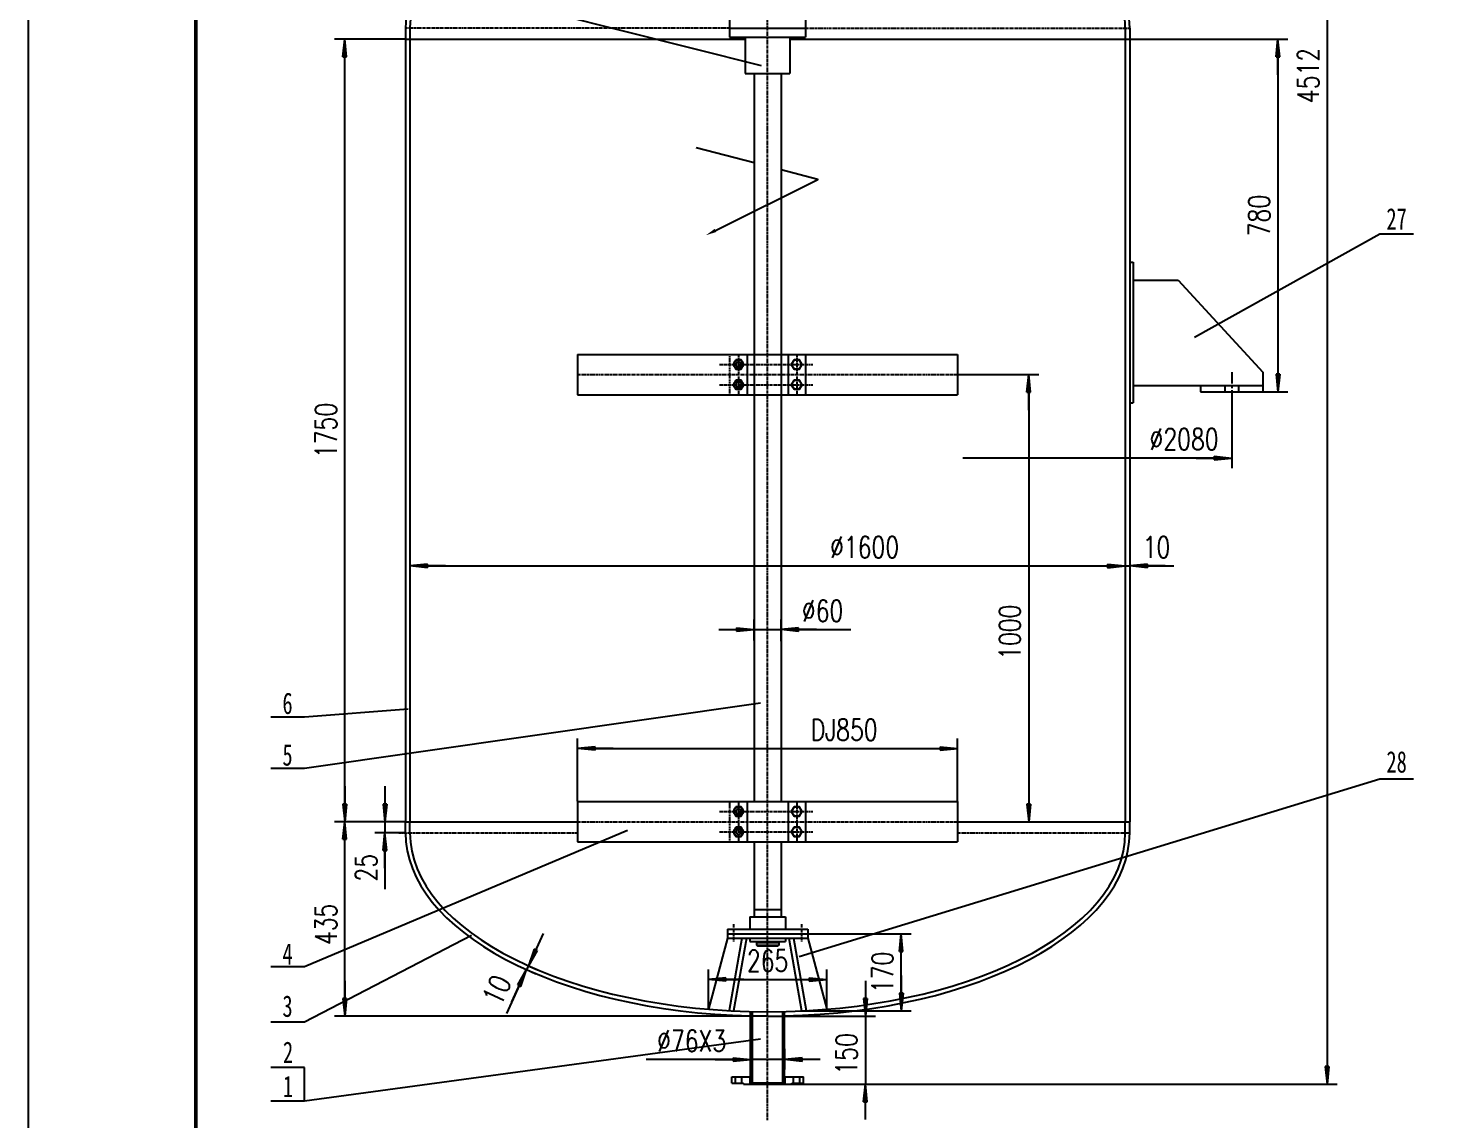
# Model space of a CAD drawing. Header units: millimetres. Extents: x 0 to 6300, y 0 to 8910.
# Drawn here: x 0 to 3145, y 3989 to 6431 of the extents above; entities that cross this region are included whole.
import ezdxf
from ezdxf.enums import TextEntityAlignment as Align

# ---------------------------------------------------------------- set-up
doc = ezdxf.new("R2010")
doc.units = ezdxf.units.MM
doc.header["$LTSCALE"] = 0.2
doc.linetypes.add('CENTER', pattern=[50.8, 31.75, -6.35, 6.35, -6.35])
doc.linetypes.add('DASHED', pattern=[19.05, 12.7, -6.35])
for name, color, linetype in [('1', 2, 'Continuous'), ('Layer1', 1, 'CENTER'), ('Layer3', 5, 'Continuous')]:
    doc.layers.add(name, color=color, linetype=linetype)
doc.layers.add('粗实线', color=1, linetype='Continuous', lineweight=50)
doc.styles.add('HZ', font='txt.shx', dxfattribs={"width": 0.75, "bigfont": 'gbcbig.shx'})
doc.dimstyles.new('STANDARD$0', dxfattribs={"dimscale": 15, "dimtxt": 3.2, "dimasz": 0.7, "dimexe": 1.5, "dimexo": 0.05, "dimgap": 1.2, "dimtad": 1, "dimtoh": 1, "dimdec": 0, "dimdsep": 46, "dimtxsty": 'HZ', "dimcen": 0, "dimclrd": 2, "dimclre": 2, "dimclrt": 2, "dimadec": 0, "dimazin": 0, "dimtfac": 1.6, "dimtdec": 0, "dimtmove": 0, "dimatfit": 0, "dimfxl": 0, "dimarcsym": 0})

# ---------------------------------------------------------------- blocks, each defined once
blk = doc.blocks.new('JT')
at = {"layer": '1'}
for p, q in [((-7.55, 0), (0, 0)), ((-3.75, 0.38), (0, 0)), ((-3.75, 0.38), (-3.75, -0.37)), ((-3.75, -0.37), (0, 0))]:
    blk.add_line(p, q, dxfattribs=at)
blk = doc.blocks.new('*D4')
at = {"layer": 'Defpoints', "color": 0}
for p in [(2079.2, 4819.9), (1229.2, 4701.3), (2079.2, 4701.3)]:
    blk.add_point(p, dxfattribs=at)
at = {"layer": 'Layer3', "color": 2, "lineweight": -2}
for p, q in [((1229.2, 4702.1), (1229.2, 4842.4)), ((1239.7, 4819.9), (2068.7, 4819.9)), ((2079.2, 4702.1), (2079.2, 4842.4))]:
    blk.add_line(p, q, dxfattribs=at)
at = {"layer": 'Layer3', "color": 2, "lineweight": -2, "xscale": 10.5, "yscale": 10.5, "zscale": 10.5, "rotation": 180}
blk.add_blockref('JT', (1229.2, 4819.9), dxfattribs=at)
at = {"layer": 'Layer3', "color": 2, "lineweight": -2, "xscale": 10.5, "yscale": 10.5, "zscale": 10.5}
blk.add_blockref('JT', (2079.2, 4819.9), dxfattribs=at)
at = {"layer": 'Layer3', "color": 2, "insert": (1825.3, 4861.9), "char_height": 48, "attachment_point": 5, "style": 'HZ'}
blk.add_mtext('DJ850', dxfattribs=at)
blk = doc.blocks.new('*D5')
at = {"layer": 'Defpoints', "color": 0}
for p in [(708.2, 6406.3), (844.2, 6406.3), (844.2, 4656.3)]:
    blk.add_point(p, dxfattribs=at)
at = {"layer": 'Layer3', "color": 2, "lineweight": -2}
for p, q in [((843.4, 6406.3), (685.7, 6406.3)), ((708.2, 4666.8), (708.2, 6395.8)), ((843.4, 4656.3), (685.7, 4656.3))]:
    blk.add_line(p, q, dxfattribs=at)
at = {"layer": 'Layer3', "color": 2, "lineweight": -2, "xscale": 10.5, "yscale": 10.5, "zscale": 10.5}
for p, rotation in [((708.2, 6406.3), 90), ((708.2, 4656.3), 270)]:
    blk.add_blockref('JT', p, dxfattribs=dict(at, rotation=rotation))
at = {"layer": 'Layer3', "color": 2, "insert": (666.2, 5531.3), "char_height": 48, "attachment_point": 5, "rotation": 90, "style": 'HZ'}
blk.add_mtext('1750', dxfattribs=at)
blk = doc.blocks.new('*D6')
at = {"layer": 'Defpoints', "color": 0}
for p in [(2079.2, 5656.3), (2079.2, 4656.3), (2238.2, 4656.3)]:
    blk.add_point(p, dxfattribs=at)
at = {"layer": 'Layer3', "color": 2, "lineweight": -2}
for p, q in [((2079.9, 5656.3), (2260.7, 5656.3)), ((2238.2, 5645.8), (2238.2, 4666.8)), ((2079.9, 4656.3), (2260.7, 4656.3))]:
    blk.add_line(p, q, dxfattribs=at)
at = {"layer": 'Layer3', "color": 2, "lineweight": -2, "xscale": 10.5, "yscale": 10.5, "zscale": 10.5}
for p, rotation in [((2238.2, 5656.3), 90), ((2238.2, 4656.3), 270)]:
    blk.add_blockref('JT', p, dxfattribs=dict(at, rotation=rotation))
at = {"layer": 'Layer3', "color": 2, "insert": (2196.2, 5080.1), "char_height": 48, "attachment_point": 5, "rotation": 90, "style": 'HZ'}
blk.add_mtext('1000', dxfattribs=at)
blk = doc.blocks.new('*D7')
at = {"layer": 'Defpoints', "color": 0}
for p in [(1654.2, 8581.3), (1654.2, 4069.3), (2905.5, 4069.3)]:
    blk.add_point(p, dxfattribs=at)
at = {"layer": 'Layer3', "color": 2, "lineweight": -2}
for p, q in [((1654.9, 8581.3), (2928, 8581.3)), ((2905.5, 8570.8), (2905.5, 4079.8)), ((1654.9, 4069.3), (2928, 4069.3))]:
    blk.add_line(p, q, dxfattribs=at)
at = {"layer": 'Layer3', "color": 2, "lineweight": -2, "xscale": 10.5, "yscale": 10.5, "zscale": 10.5}
for p, rotation in [((2905.5, 8581.3), 90), ((2905.5, 4069.3), 270)]:
    blk.add_blockref('JT', p, dxfattribs=dict(at, rotation=rotation))
at = {"layer": 'Layer3', "color": 2, "insert": (2863.5, 6325.3), "char_height": 48, "attachment_point": 5, "rotation": 90, "style": 'HZ'}
blk.add_mtext('4512', dxfattribs=at)
blk = doc.blocks.new('*D9')
at = {"layer": 'Defpoints', "color": 0}
for p in [(798.2, 4656.3), (844.2, 4656.3), (844.2, 4631.3)]:
    blk.add_point(p, dxfattribs=at)
at = {"layer": 'Layer3', "color": 2, "lineweight": -2}
for p, q in [((843.4, 4656.3), (775.7, 4656.3)), ((798.2, 4666.8), (798.2, 4677.3)), ((798.2, 4656.3), (798.2, 4631.3)), ((843.4, 4631.3), (775.7, 4631.3)), ((798.2, 4620.8), (798.2, 4505.3))]:
    blk.add_line(p, q, dxfattribs=at)
at = {"layer": 'Layer3', "color": 2, "lineweight": -2, "xscale": 10.5, "yscale": 10.5, "zscale": 10.5}
for p, rotation in [((798.2, 4656.3), 270), ((798.2, 4631.3), 90)]:
    blk.add_blockref('JT', p, dxfattribs=dict(at, rotation=rotation))
at = {"layer": 'Layer3', "color": 2, "insert": (756.2, 4553.3), "char_height": 48, "attachment_point": 5, "rotation": 90, "style": 'HZ'}
blk.add_mtext('25', dxfattribs=at)
blk = doc.blocks.new('*D10')
at = {"layer": 'Defpoints', "color": 0}
for p in [(708.2, 4656.3), (844.2, 4656.3), (1654.2, 4221.3)]:
    blk.add_point(p, dxfattribs=at)
at = {"layer": 'Layer3', "color": 2, "lineweight": -2}
for p, q in [((843.4, 4656.3), (685.7, 4656.3)), ((708.2, 4231.8), (708.2, 4645.8)), ((1653.4, 4221.3), (685.7, 4221.3))]:
    blk.add_line(p, q, dxfattribs=at)
at = {"layer": 'Layer3', "color": 2, "lineweight": -2, "xscale": 10.5, "yscale": 10.5, "zscale": 10.5}
for p, rotation in [((708.2, 4656.3), 90), ((708.2, 4221.3), 270)]:
    blk.add_blockref('JT', p, dxfattribs=dict(at, rotation=rotation))
at = {"layer": 'Layer3', "color": 2, "insert": (666.2, 4426.6), "char_height": 48, "attachment_point": 5, "rotation": 90, "style": 'HZ'}
blk.add_mtext('435', dxfattribs=at)
blk = doc.blocks.new('*D11')
at = {"layer": 'Defpoints', "color": 0}
for p in [(1616.2, 4149), (1692.2, 4148.6), (1692.2, 4124.2)]:
    blk.add_point(p, dxfattribs=at)
at = {"layer": 'Layer3', "color": 2, "lineweight": -2}
for p, q in [((1605.7, 4124.2), (1382.2, 4124.2)), ((1616.2, 4148.3), (1616.2, 4101.7)), ((1692.2, 4124.2), (1616.2, 4124.2)), ((1692.2, 4147.9), (1692.2, 4101.7)), ((1702.7, 4124.2), (1713.2, 4124.2))]:
    blk.add_line(p, q, dxfattribs=at)
at = {"layer": 'Layer3', "color": 2, "lineweight": -2, "xscale": 10.5, "yscale": 10.5, "zscale": 10.5}
blk.add_blockref('JT', (1616.2, 4124.2), dxfattribs=at)
at = {"layer": 'Layer3', "color": 2, "lineweight": -2, "xscale": 10.5, "yscale": 10.5, "zscale": 10.5, "rotation": 180}
blk.add_blockref('JT', (1692.2, 4124.2), dxfattribs=at)
at = {"layer": 'Layer3', "color": 2, "insert": (1484.2, 4166.2), "char_height": 48, "attachment_point": 5, "style": 'HZ'}
blk.add_mtext('%%c76X3', dxfattribs=at)
blk = doc.blocks.new('*D12')
at = {"layer": 'Defpoints', "color": 0}
for p in [(1112.6, 4326.5), (1116.6, 4335.1), (1119, 4334)]:
    blk.add_point(p, dxfattribs=at)
at = {"layer": 'Layer3', "color": 2, "lineweight": -2}
for p, q in [((1123.3, 4343.6), (1127.7, 4353.2)), ((1110.7, 4315.8), (1070.4, 4227)), ((1113.3, 4326.1), (1135.5, 4316.1)), ((1119, 4334), (1115, 4325.4)), ((1117.2, 4334.8), (1139.5, 4324.7))]:
    blk.add_line(p, q, dxfattribs=at)
at = {"layer": 'Layer3', "color": 2, "lineweight": -2, "xscale": 10.5, "yscale": 10.5, "zscale": 10.5}
for p, rotation in [((1119, 4334), 245.5947887666773), ((1115, 4325.4), 65.59478876667731)]:
    blk.add_blockref('JT', p, dxfattribs=dict(at, rotation=rotation))
at = {"layer": 'Layer3', "color": 2, "insert": (1048.3, 4279.9), "char_height": 48, "attachment_point": 5, "rotation": 65.5948, "style": 'HZ'}
blk.add_mtext('10', dxfattribs=at)
blk = doc.blocks.new('*D13')
at = {"layer": 'Defpoints', "color": 0}
for p in [(1654.2, 4221.3), (1654.2, 4069.3), (1872.8, 4069.3)]:
    blk.add_point(p, dxfattribs=at)
at = {"layer": 'Layer3', "color": 2, "lineweight": -2}
for p, q in [((1654.9, 4221.3), (1895.3, 4221.3)), ((1872.8, 4231.8), (1872.8, 4242.3)), ((1872.8, 4221.3), (1872.8, 4069.3)), ((1654.9, 4069.3), (1895.3, 4069.3)), ((1872.8, 4058.8), (1872.8, 4048.3))]:
    blk.add_line(p, q, dxfattribs=at)
at = {"layer": 'Layer3', "color": 2, "lineweight": -2, "xscale": 10.5, "yscale": 10.5, "zscale": 10.5}
for p, rotation in [((1872.8, 4221.3), 270), ((1872.8, 4069.3), 90)]:
    blk.add_blockref('JT', p, dxfattribs=dict(at, rotation=rotation))
at = {"layer": 'Layer3', "color": 2, "insert": (1830.8, 4136.8), "char_height": 48, "attachment_point": 5, "rotation": 90, "style": 'HZ'}
blk.add_mtext('150', dxfattribs=at)
blk = doc.blocks.new('*D14')
at = {"layer": 'Defpoints', "color": 0}
for p in [(1786.7, 4303.3), (1521.7, 4236.9), (1786.7, 4236.9)]:
    blk.add_point(p, dxfattribs=at)
at = {"layer": 'Layer3', "color": 2, "lineweight": -2}
for p, q in [((1521.7, 4237.6), (1521.7, 4325.8)), ((1786.7, 4237.6), (1786.7, 4325.8)), ((1532.2, 4303.3), (1776.2, 4303.3))]:
    blk.add_line(p, q, dxfattribs=at)
at = {"layer": 'Layer3', "color": 2, "lineweight": -2, "xscale": 10.5, "yscale": 10.5, "zscale": 10.5, "rotation": 180}
blk.add_blockref('JT', (1521.7, 4303.3), dxfattribs=at)
at = {"layer": 'Layer3', "color": 2, "lineweight": -2, "xscale": 10.5, "yscale": 10.5, "zscale": 10.5}
blk.add_blockref('JT', (1786.7, 4303.3), dxfattribs=at)
at = {"layer": 'Layer3', "color": 2, "insert": (1654.2, 4345.3), "char_height": 48, "attachment_point": 5, "style": 'HZ'}
blk.add_mtext('265', dxfattribs=at)
blk = doc.blocks.new('*D15')
at = {"layer": 'Defpoints', "color": 0}
for p in [(1744.2, 4405.5), (1953.1, 4405.5), (1730.3, 4233.2)]:
    blk.add_point(p, dxfattribs=at)
at = {"layer": 'Layer3', "color": 2, "lineweight": -2}
for p, q in [((1744.9, 4405.5), (1975.6, 4405.5)), ((1953.1, 4243.7), (1953.1, 4395)), ((1731, 4233.2), (1975.6, 4233.2))]:
    blk.add_line(p, q, dxfattribs=at)
at = {"layer": 'Layer3', "color": 2, "lineweight": -2, "xscale": 10.5, "yscale": 10.5, "zscale": 10.5}
for p, rotation in [((1953.1, 4405.5), 90), ((1953.1, 4233.2), 270)]:
    blk.add_blockref('JT', p, dxfattribs=dict(at, rotation=rotation))
at = {"layer": 'Layer3', "color": 2, "insert": (1911.1, 4319.3), "char_height": 48, "attachment_point": 5, "rotation": 90, "style": 'HZ'}
blk.add_mtext('170', dxfattribs=at)
blk = doc.blocks.new('*D17')
at = {"layer": 'Defpoints', "color": 0}
for p in [(2464.2, 6406.3), (2762.2, 5617.9), (2795.7, 5617.9)]:
    blk.add_point(p, dxfattribs=at)
at = {"layer": 'Layer3', "color": 2, "lineweight": -2}
for p, q in [((2464.9, 6406.3), (2818.2, 6406.3)), ((2795.7, 6395.8), (2795.7, 5628.4)), ((2762.9, 5617.9), (2818.2, 5617.9))]:
    blk.add_line(p, q, dxfattribs=at)
at = {"layer": 'Layer3', "color": 2, "lineweight": -2, "xscale": 10.5, "yscale": 10.5, "zscale": 10.5}
for p, rotation in [((2795.7, 6406.3), 90), ((2795.7, 5617.9), 270)]:
    blk.add_blockref('JT', p, dxfattribs=dict(at, rotation=rotation))
at = {"layer": 'Layer3', "color": 2, "insert": (2753.7, 6012.1), "char_height": 48, "attachment_point": 5, "rotation": 90, "style": 'HZ'}
blk.add_mtext('780', dxfattribs=at)
blk = doc.blocks.new('*D18')
at = {"layer": 'Defpoints', "color": 0}
for p in [(854.2, 5293.9), (2454.2, 5275.7), (2454.2, 5228.2)]:
    blk.add_point(p, dxfattribs=at)
at = {"layer": 'Layer3', "color": 2, "lineweight": -2}
for p, q in [((854.2, 5293.2), (854.2, 5205.7)), ((2454.2, 5274.9), (2454.2, 5205.7)), ((864.7, 5228.2), (2443.7, 5228.2))]:
    blk.add_line(p, q, dxfattribs=at)
at = {"layer": 'Layer3', "color": 2, "lineweight": -2, "xscale": 10.5, "yscale": 10.5, "zscale": 10.5, "rotation": 180}
blk.add_blockref('JT', (854.2, 5228.2), dxfattribs=at)
at = {"layer": 'Layer3', "color": 2, "lineweight": -2, "xscale": 10.5, "yscale": 10.5, "zscale": 10.5}
blk.add_blockref('JT', (2454.2, 5228.2), dxfattribs=at)
at = {"layer": 'Layer3', "color": 2, "insert": (1871.1, 5270.2), "char_height": 48, "attachment_point": 5, "style": 'HZ'}
blk.add_mtext('%%C1600', dxfattribs=at)
blk = doc.blocks.new('*D19')
at = {"layer": 'Defpoints', "color": 0}
for p in [(1684.2, 5086), (1624.2, 5061.1), (1684.2, 5059.2)]:
    blk.add_point(p, dxfattribs=at)
at = {"layer": 'Layer3', "color": 2, "lineweight": -2}
for p, q in [((1624.2, 5061.9), (1624.2, 5108.5)), ((1684.2, 5059.9), (1684.2, 5108.5)), ((1613.7, 5086), (1603.2, 5086)), ((1624.2, 5086), (1684.2, 5086)), ((1694.7, 5086), (1840.2, 5086))]:
    blk.add_line(p, q, dxfattribs=at)
at = {"layer": 'Layer3', "color": 2, "lineweight": -2, "xscale": 10.5, "yscale": 10.5, "zscale": 10.5}
blk.add_blockref('JT', (1624.2, 5086), dxfattribs=at)
at = {"layer": 'Layer3', "color": 2, "lineweight": -2, "xscale": 10.5, "yscale": 10.5, "zscale": 10.5, "rotation": 180}
blk.add_blockref('JT', (1684.2, 5086), dxfattribs=at)
at = {"layer": 'Layer3', "color": 2, "insert": (1777.2, 5128), "char_height": 48, "attachment_point": 5, "style": 'HZ'}
blk.add_mtext('%%C60', dxfattribs=at)
blk = doc.blocks.new('*D20')
at = {"layer": 'Defpoints', "color": 0}
for p in [(2454.2, 5255.1), (2464.2, 5254.6), (2464.2, 5228.2)]:
    blk.add_point(p, dxfattribs=at)
at = {"layer": 'Layer3', "color": 2, "lineweight": -2}
for p, q in [((2454.2, 5254.4), (2454.2, 5205.7)), ((2464.2, 5253.9), (2464.2, 5205.7)), ((2443.7, 5228.2), (2433.2, 5228.2)), ((2454.2, 5228.2), (2464.2, 5228.2)), ((2474.7, 5228.2), (2563.2, 5228.2))]:
    blk.add_line(p, q, dxfattribs=at)
at = {"layer": 'Layer3', "color": 2, "lineweight": -2, "xscale": 10.5, "yscale": 10.5, "zscale": 10.5}
blk.add_blockref('JT', (2454.2, 5228.2), dxfattribs=at)
at = {"layer": 'Layer3', "color": 2, "lineweight": -2, "xscale": 10.5, "yscale": 10.5, "zscale": 10.5, "rotation": 180}
blk.add_blockref('JT', (2464.2, 5228.2), dxfattribs=at)
at = {"layer": 'Layer3', "color": 2, "insert": (2524.2, 5270.2), "char_height": 48, "attachment_point": 5, "style": 'HZ'}
blk.add_mtext('10', dxfattribs=at)

msp = doc.modelspace()

# ---------------------------------------------------------------- linework, layer by layer
for p, q in [((1569.2, 6451.3), (1569.2, 6411.3)), ((1739.2, 6451.3), (1739.2, 6411.3)), ((844.2, 6431.3), (844.2, 4656.3)), ((854.2, 6431.3), (854.2, 4656.3)), ((1569.2, 6431.3), (1739.2, 6431.3)), ((2454.2, 6431.3), (2454.2, 4656.3)), ((2464.2, 6431.3), (2464.2, 4656.3)), ((844.2, 6406.3), (1604.2, 6406.3)), ((1569.2, 6411.3), (1739.2, 6411.3)), ((1604.2, 6411.3), (1604.2, 6329.8)), ((1704.2, 6411.3), (1704.2, 6329.8)), ((1704.2, 6406.3), (2464.2, 6406.3)), ((1604.2, 6329.8), (1704.2, 6329.8)), ((1624.2, 6329.8), (1624.2, 4701.3)), ((1684.2, 6329.8), (1684.2, 4701.3)), ((1229.2, 5701.3), (2079.2, 5701.3)), ((1229.2, 5701.3), (1229.2, 5611.3)), ((1608.2, 5701.3), (1608.2, 5611.3)), ((1700.2, 5701.3), (1700.2, 5611.3)), ((1739.2, 5701.3), (1739.2, 5611.3)), ((2079.2, 5701.3), (2079.2, 5611.3)), ((1229.2, 5611.3), (2079.2, 5611.3)), ((1229.2, 4701.3), (2079.2, 4701.3)), ((1229.2, 4701.3), (1229.2, 4611.3)), ((1608.2, 4701.3), (1608.2, 4611.3)), ((1700.2, 4701.3), (1700.2, 4611.3)), ((1739.2, 4701.3), (1739.2, 4611.3)), ((2079.2, 4701.3), (2079.2, 4611.3)), ((844.2, 4656.3), (1229.2, 4656.3)), ((844.2, 4631.3), (844.2, 4656.3)), ((854.2, 4631.3), (854.2, 4656.3)), ((2079.2, 4656.3), (2464.2, 4656.3)), ((2454.2, 4631.3), (2454.2, 4656.3)), ((2464.2, 4631.3), (2464.2, 4656.3)), ((1229.2, 4611.3), (2079.2, 4611.3)), ((1624.2, 4611.3), (1624.2, 4443.2)), ((1684.2, 4611.3), (1684.2, 4443.2)), ((1614.2, 4443.2), (1614.2, 4415.5)), ((1614.2, 4443.2), (1694.2, 4443.2)), ((1624.2, 4460.2), (1684.2, 4460.2)), ((1694.2, 4443.2), (1694.2, 4415.5)), ((1564.2, 4415.5), (1564.2, 4395.5)), ((1564.2, 4415.5), (1744.2, 4415.5)), ((1564.2, 4405.5), (1744.2, 4405.5)), ((1744.2, 4415.5), (1744.2, 4395.5)), ((1564.2, 4395.5), (1521.7, 4236.9)), ((1564.2, 4395.5), (1744.2, 4395.5)), ((1596.5, 4395.5), (1568, 4233.7)), ((1606.7, 4395.5), (1578.1, 4233.2)), ((1614.2, 4395.5), (1614.2, 4388.2)), ((1614.2, 4388.2), (1694.2, 4388.2)), ((1629.2, 4388.2), (1629.2, 4380.2)), ((1629.2, 4385.7), (1679.2, 4385.7)), ((1629.2, 4380.2), (1631.2, 4378.2)), ((1629.2, 4380.2), (1679.2, 4380.2)), ((1631.2, 4378.2), (1677.2, 4378.2)), ((1679.2, 4380.2), (1677.2, 4378.2)), ((1679.2, 4388.2), (1679.2, 4380.2)), ((1694.2, 4395.5), (1694.2, 4388.2)), ((1701.7, 4395.5), (1730.3, 4233.2)), ((1711.8, 4395.5), (1740.4, 4233.7)), ((1744.2, 4395.5), (1786.7, 4236.9)), ((1616.2, 4072.4), (1616.2, 4231.8)), ((1620.2, 4072.4), (1620.2, 4231.7)), ((1688.2, 4072.4), (1688.2, 4231.7)), ((1692.2, 4072.4), (1692.2, 4231.8)), ((1574.2, 4085.3), (1616.2, 4085.3)), ((1574.2, 4071.3), (1574.2, 4085.3)), ((1574.2, 4071.3), (1600.2, 4071.3)), ((1582.2, 4071.3), (1582.2, 4085.3)), ((1596.2, 4071.3), (1596.2, 4085.3)), ((1600.2, 4069.3), (1600.2, 4071.3)), ((1600.2, 4069.3), (1708.2, 4069.3)), ((1615.2, 4069.3), (1615.2, 4085.3)), ((1616.2, 4072.4), (1692.2, 4072.4)), ((1692.2, 4085.3), (1734.2, 4085.3)), ((1693.2, 4069.3), (1693.2, 4085.3)), ((1708.2, 4069.3), (1708.2, 4071.3)), ((1708.2, 4071.3), (1734.2, 4071.3)), ((1712.2, 4071.3), (1712.2, 4085.3)), ((1726.2, 4071.3), (1726.2, 4085.3)), ((1734.2, 4071.3), (1734.2, 4085.3))]:
    msp.add_line(p, q)
at = {"ltscale": 4}
for p, q in [((2464.2, 5907.9), (2472.2, 5907.9)), ((2472.2, 5907.9), (2472.2, 5592.9)), ((2472.2, 5867.9), (2572.2, 5867.9)), ((2572.2, 5867.9), (2762.2, 5661.9)), ((2762.2, 5661.9), (2762.2, 5617.9)), ((2472.2, 5631.9), (2762.2, 5631.9)), ((2622.2, 5631.9), (2622.2, 5617.9)), ((2677.2, 5631.9), (2677.2, 5617.9)), ((2707.2, 5631.9), (2707.2, 5617.9)), ((2622.2, 5617.9), (2762.2, 5617.9)), ((2464.2, 5592.9), (2472.2, 5592.9))]:
    msp.add_line(p, q, dxfattribs=at)
at = {"linetype": 'DASHED'}
for p, q in [((1569.2, 5701.3), (1569.2, 5611.3)), ((1569.2, 4701.3), (1569.2, 4611.3))]:
    msp.add_line(p, q, dxfattribs=at)
at = {"color": 2, "linetype": 'ByBlock'}
for p, q in [((2692.2, 5617.1), (2692.2, 5447.2)), ((2681.7, 5469.7), (2090.9, 5469.7))]:
    msp.add_line(p, q, dxfattribs=at)
for points in [[(0, 0), (6300, 0), (6300, 8910), (0, 8910)], [(1583.2, 5689.2), (1577.2, 5678.8), (1583.2, 5668.5), (1595.2, 5668.5), (1601.2, 5678.8), (1595.2, 5689.2)], [(1713.2, 5689.2), (1707.2, 5678.8), (1713.2, 5668.5), (1725.2, 5668.5), (1731.2, 5678.8), (1725.2, 5689.2)], [(1583.2, 5644.2), (1577.2, 5633.8), (1583.2, 5623.5), (1595.2, 5623.5), (1601.2, 5633.8), (1595.2, 5644.2)], [(1713.2, 5644.2), (1707.2, 5633.8), (1713.2, 5623.5), (1725.2, 5623.5), (1731.2, 5633.8), (1725.2, 5644.2)], [(1583.2, 4689.2), (1577.2, 4678.8), (1583.2, 4668.5), (1595.2, 4668.5), (1601.2, 4678.8), (1595.2, 4689.2)], [(1713.2, 4689.2), (1707.2, 4678.8), (1713.2, 4668.5), (1725.2, 4668.5), (1731.2, 4678.8), (1725.2, 4689.2)], [(1583.2, 4644.2), (1577.2, 4633.8), (1583.2, 4623.5), (1595.2, 4623.5), (1601.2, 4633.8), (1595.2, 4644.2)], [(1713.2, 4644.2), (1707.2, 4633.8), (1713.2, 4623.5), (1725.2, 4623.5), (1731.2, 4633.8), (1725.2, 4644.2)]]:
    msp.add_lwpolyline(points, close=True)
for centre, radius in [((1589.2, 5678.8), 10.4), ((1589.2, 5678.8), 6), ((1719.2, 5678.8), 10.4), ((1589.2, 5633.8), 10.4), ((1589.2, 5633.8), 6), ((1719.2, 5633.8), 10.4), ((1589.2, 4678.8), 10.4), ((1719.2, 4678.8), 10.4), ((1589.2, 4678.8), 6), ((1589.2, 4633.8), 10.4), ((1589.2, 4633.8), 6), ((1719.2, 4633.8), 10.4)]:
    msp.add_circle(centre, radius)
for centre, major_axis, ratio, start_param, end_param in [((1654.2, 6431.3), (810, 0), 0.506173, 0, 0.83692), ((1654.2, 6431.3), (800, 0), 0.5, 0, 0.83237), ((1654.2, 6431.3), (810, 0), 0.506173, 2.623968, 3.141593), ((1654.2, 6431.3), (800, 0), 0.5, 2.637262, 3.141593), ((1654.2, 4631.3), (810, 0), 0.506173, 3.141593, 4.665458), ((1654.2, 4631.3), (800, 0), 0.5, 3.141593, 6.283185), ((1654.2, 4631.3), (810, 0), 0.506173, 4.75932, 6.283185)]:
    msp.add_ellipse(centre, major_axis=major_axis, ratio=ratio, start_param=start_param, end_param=end_param)
at = {"layer": 'Defpoints', "color": 0, "linetype": 'ByBlock'}
for p in [(2080.4, 5617.9), (2692.2, 5617.9)]:
    msp.add_point(p, dxfattribs=at)
at = {"layer": 'Layer1'}
for p, q in [((1654.2, 3988.4), (1654.2, 8611.3)), ((1569.2, 6431.3), (844.2, 6431.3)), ((1739.2, 6431.3), (2464.2, 6431.3)), ((1589.2, 5701.3), (1589.2, 5611.3)), ((1719.2, 5701.3), (1719.2, 5611.3)), ((1546.6, 5678.8), (1755.6, 5678.8)), ((1229.2, 5656.3), (2079.2, 5656.3)), ((1546.6, 5633.8), (1755.6, 5633.8)), ((1589.2, 4701.3), (1589.2, 4611.3)), ((1719.2, 4701.3), (1719.2, 4611.3)), ((1229.2, 4656.3), (2079.2, 4656.3)), ((1546.6, 4678.8), (1755.6, 4678.8)), ((829.2, 4631.3), (1229.2, 4631.3)), ((1546.6, 4633.8), (1755.6, 4633.8)), ((2079.2, 4631.3), (2464.2, 4631.3)), ((1578.2, 4427.4), (1578.2, 4387.5)), ((1730.2, 4427.4), (1730.2, 4387.5))]:
    msp.add_line(p, q, dxfattribs=at)
at = {"layer": 'Layer1', "ltscale": 4}
msp.add_line((2692.2, 5661.9), (2692.2, 5610.1), dxfattribs=at)
at = {"layer": 'Layer3'}
for p, q in [((617.9, 6605.1), (1639.8, 6347.5)), ((2608.7, 5739.9), (3023.9, 5971.1)), ((2692.2, 5617.9), (2692.2, 5504)), ((1638.5, 4921.2), (617.9, 4774.9)), ((850, 4908.1), (617.9, 4890.3)), ((1725.1, 4355), (3023.9, 4752.3)), ((1340.4, 4636.7), (617.9, 4331.5)), ((991.6, 4401.4), (617.9, 4207.5)), ((1638, 4169.9), (617.9, 4031.1))]:
    msp.add_line(p, q, dxfattribs=at)
at = {"layer": 'Layer3', "color": 1}
for p, q in [((3023.9, 5971.1), (3098.9, 5971.1)), ((617.9, 4890.3), (542.9, 4890.3)), ((617.9, 4774.9), (542.9, 4774.9)), ((3023.9, 4752.3), (3098.9, 4752.3)), ((617.9, 4331.5), (542.9, 4331.5)), ((617.9, 4207.5), (542.9, 4207.5)), ((617.9, 4106.1), (542.9, 4106.1)), ((617.9, 4031.1), (617.9, 4106.1)), ((617.9, 4031.1), (542.9, 4031.1))]:
    msp.add_line(p, q, dxfattribs=at)
at = {"layer": 'Layer3'}
for points in [[(1624.2, 6130.1), (1494.4, 6163.8)], [(1537.7, 5978.8), (1766.5, 6093.1), (1684.2, 6114.5)]]:
    msp.add_lwpolyline(points, dxfattribs=at)
msp.add_solid([(1539.4, 5975.3), (1516.2, 5968.1), (1535.9, 5982.4)], dxfattribs=at)
at = {"layer": '粗实线'}
msp.add_lwpolyline([(375, 75), (6225, 75), (6225, 8835), (375, 8835)], close=True, dxfattribs=at)

# ---------------------------------------------------------------- block references
at = {"color": 2, "linetype": 'ByBlock', "xscale": 10.5, "yscale": 10.5, "zscale": 10.5}
msp.add_blockref('JT', (2692.2, 5469.7), dxfattribs=at)

# ---------------------------------------------------------------- texts
at = {"color": 2, "linetype": 'ByBlock', "insert": (2585.7, 5511.7), "char_height": 48, "attachment_point": 5, "style": 'HZ'}
msp.add_mtext('∅2080', dxfattribs=at)
at = {"layer": '1', "width": 0.7}
for s, p in [('27', (3061.2, 6004.6)), ('6', (580.3, 4920.7)), ('5', (580.3, 4805.3)), ('28', (3061.2, 4789.7)), ('4', (580.3, 4360.4)), ('3', (580.3, 4243.3)), ('2', (581.4, 4140.5)), ('1', (581.4, 4064.1))]:
    msp.add_text(s, height=48, dxfattribs=at).set_placement(p, align=Align.MIDDLE)

# ---------------------------------------------------------------- dimensions: what is measured, and where the dimension line sits
at = {"layer": 'Layer3'}
for base, p1, p2, override, picture, middle in [((2905.5, 4069.3), (1654.2, 8581.3), (1654.2, 4069.3), {"dimblk1": 'JT', "dimblk2": 'JT', "dimsah": 1}, '*D7', (2905.5, 6325.3)), ((2238.2, 4656.3), (2079.2, 5656.3), (2079.2, 4656.3), {"dimblk1": 'JT', "dimblk2": 'JT', "dimsah": 1}, '*D6', (2238.2, 5080.1)), ((798.2, 4656.3), (844.2, 4631.3), (844.2, 4656.3), {"dimtoh": 0, "dimblk1": 'JT', "dimblk2": 'JT', "dimsah": 1}, '*D9', (798.2, 4553.3)), ((708.2, 4656.3), (1654.2, 4221.3), (844.2, 4656.3), {"dimblk1": 'JT', "dimblk2": 'JT', "dimsah": 1}, '*D10', (708.2, 4426.6))]:
    dim = msp.add_linear_dim(base=base, p1=p1, p2=p2, angle=90, dimstyle='STANDARD$0', override=override, dxfattribs=at)
    dim.commit()
    dim.dimension.update_dxf_attribs({"geometry": picture, "text_midpoint": middle, "dimtype": 160})
dim = msp.add_linear_dim(base=(708.2, 6406.3), p1=(844.2, 4656.3), p2=(844.2, 6406.3), angle=90, dimstyle='STANDARD$0', override={"dimblk1": 'JT', "dimblk2": 'JT', "dimsah": 1}, dxfattribs=at)
dim.commit()
dim.dimension.update_dxf_attribs({"geometry": '*D5', "text_midpoint": (666.2, 5531.3)})
for base, p1, p2, text, picture, middle in [((2795.7, 5617.9), (2464.2, 6406.3), (2762.2, 5617.9), '780', '*D17', (2753.7, 6012.1)), ((1953.1, 4405.5), (1730.3, 4233.2), (1744.2, 4405.5), '170', '*D15', (1911.1, 4319.3))]:
    dim = msp.add_linear_dim(base=base, p1=p1, p2=p2, angle=90, text=text, dimstyle='STANDARD$0', override={"dimblk1": 'JT', "dimblk2": 'JT', "dimsah": 1}, dxfattribs=at)
    dim.commit()
    dim.dimension.update_dxf_attribs({"geometry": picture, "text_midpoint": middle})
for base, p1, p2, text, picture, middle in [((2454.2, 5228.2), (854.2, 5293.9), (2454.2, 5275.7), '%%C1600', '*D18', (1871.1, 5228.2)), ((1684.2, 5086), (1624.2, 5061.1), (1684.2, 5059.2), '%%C60', '*D19', (1777.2, 5086)), ((2079.2, 4819.9), (1229.2, 4701.3), (2079.2, 4701.3), 'DJ850', '*D4', (1825.3, 4819.9)), ((1692.2, 4124.2), (1616.2, 4149), (1692.2, 4148.6), '%%c76X3', '*D11', (1484.2, 4124.2))]:
    dim = msp.add_linear_dim(base=base, p1=p1, p2=p2, text=text, dimstyle='STANDARD$0', override={"dimblk1": 'JT', "dimblk2": 'JT', "dimsah": 1}, dxfattribs=at)
    dim.commit()
    dim.dimension.update_dxf_attribs({"geometry": picture, "text_midpoint": middle, "dimtype": 160})
for base, p1, p2, picture, middle in [((2464.2, 5228.2), (2454.2, 5255.1), (2464.2, 5254.6), '*D20', (2524.2, 5270.2)), ((1786.7, 4303.3), (1521.7, 4236.9), (1786.7, 4236.9), '*D14', (1654.2, 4345.3))]:
    dim = msp.add_linear_dim(base=base, p1=p1, p2=p2, dimstyle='STANDARD$0', override={"dimblk1": 'JT', "dimblk2": 'JT', "dimsah": 1}, dxfattribs=at)
    dim.commit()
    dim.dimension.update_dxf_attribs({"geometry": picture, "text_midpoint": middle})
for base, p1, p2, angle, text, override, picture, middle, dimtype in [((1119, 4334), (1112.6, 4326.5), (1116.6, 4335.1), 65.5948, '10', {"dimtoh": 0, "dimblk1": 'JT', "dimblk2": 'JT', "dimsah": 1}, '*D12', (1086.5, 4262.5), 161), ((1872.8, 4069.3), (1654.2, 4221.3), (1654.2, 4069.3), 90, '150', {"dimblk1": 'JT', "dimblk2": 'JT', "dimsah": 1}, '*D13', (1872.8, 4136.8), 160)]:
    dim = msp.add_linear_dim(base=base, p1=p1, p2=p2, angle=angle, text=text, dimstyle='STANDARD$0', override=override, dxfattribs=at)
    dim.commit()
    dim.dimension.update_dxf_attribs({"geometry": picture, "text_midpoint": middle, "dimtype": dimtype})

doc.saveas('drawing.dxf')
